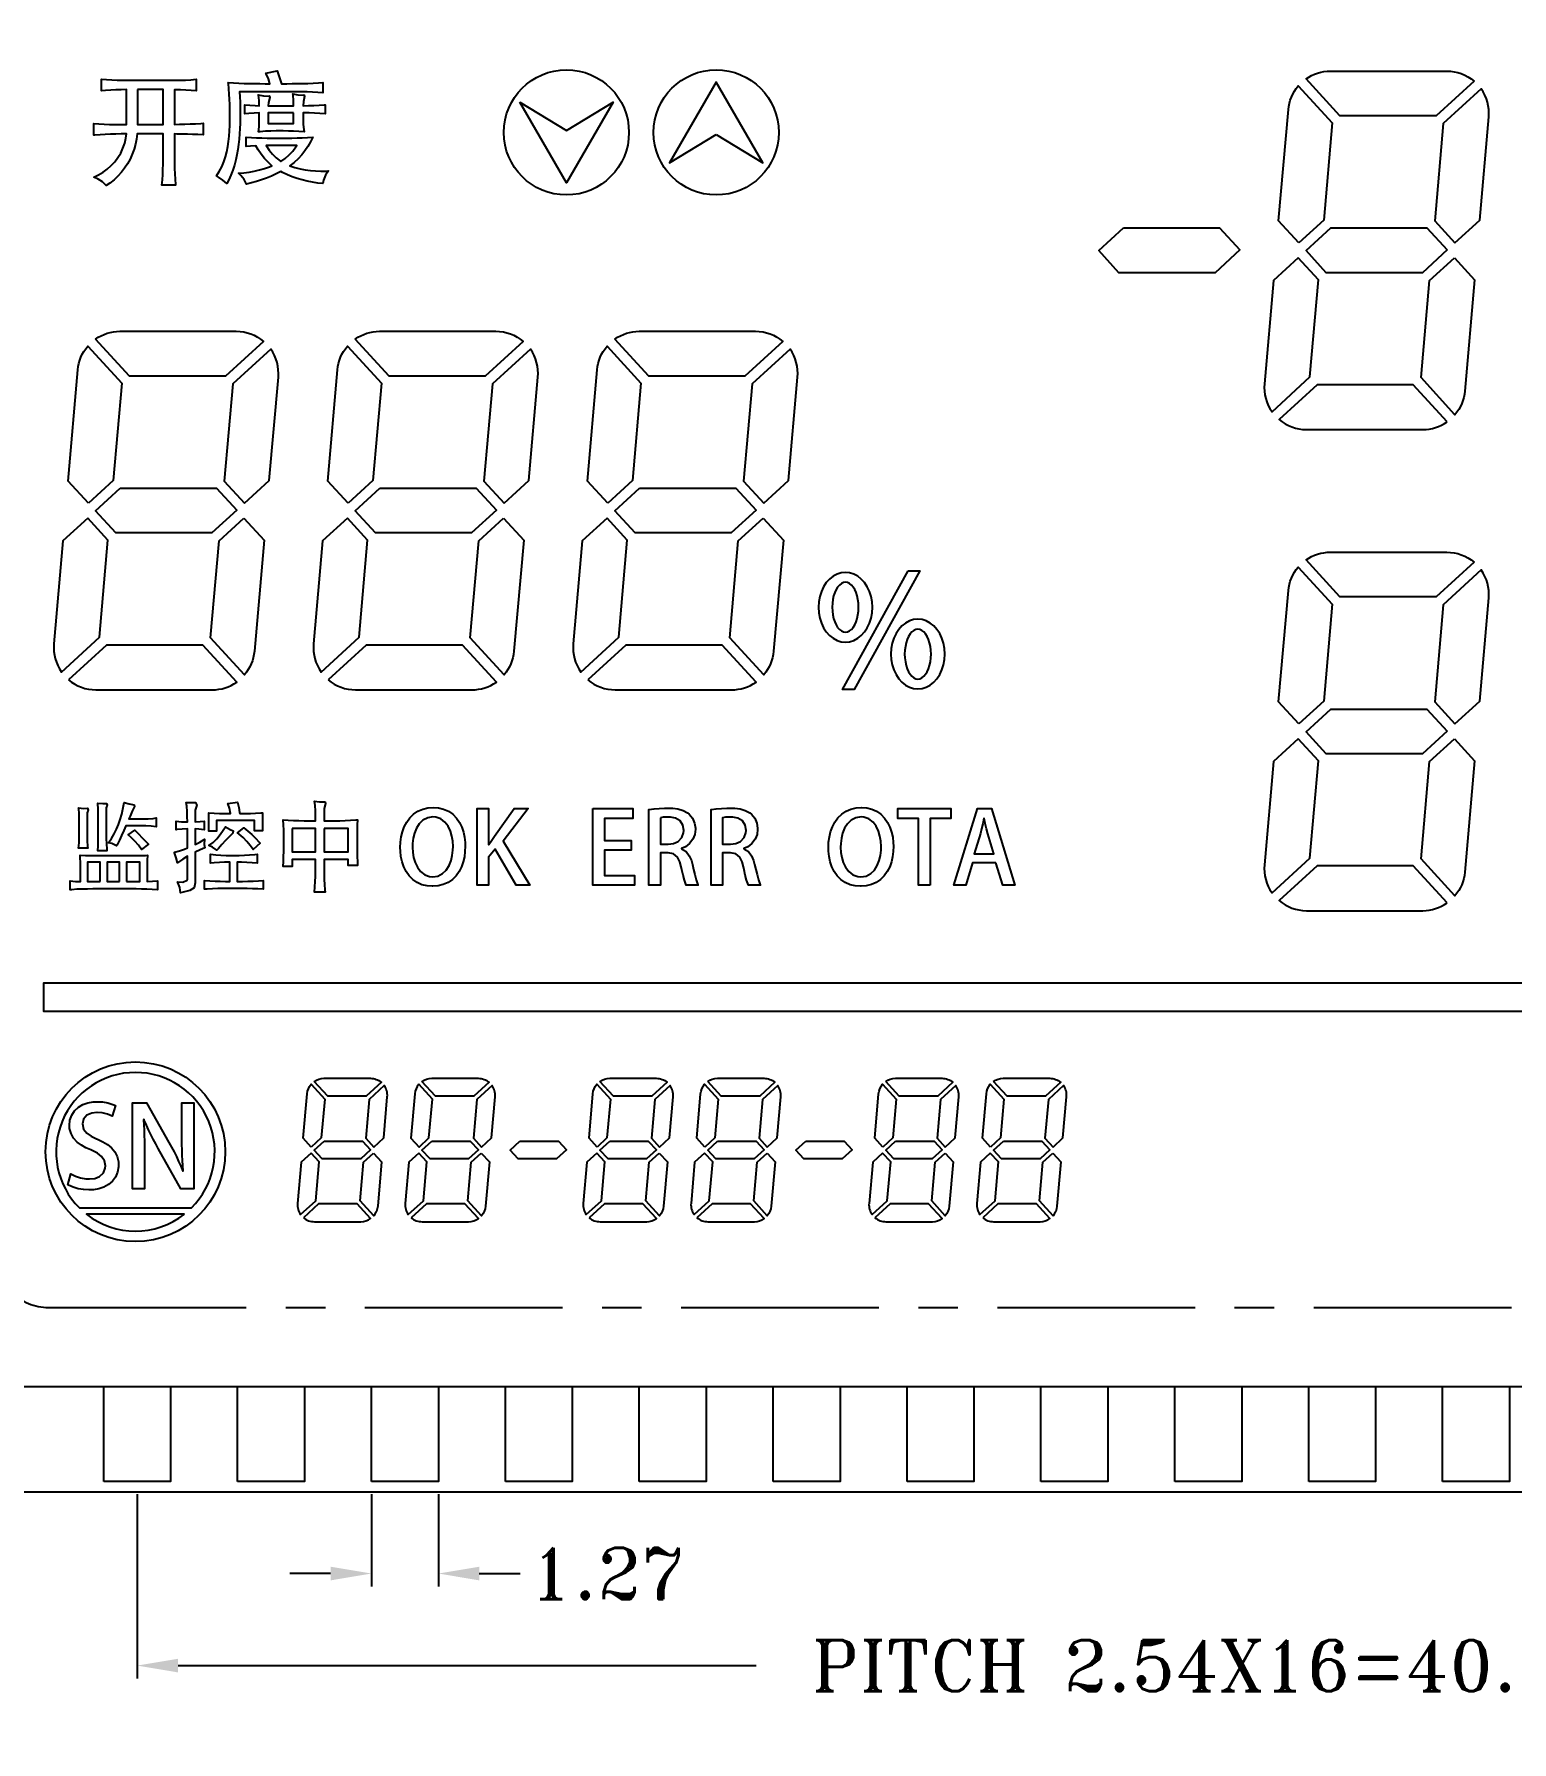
# Model space of a CAD drawing. Header units: inches. Extents: x 782 to 1065, y -130 to 27.
# Drawn here: x 829.41 to 857.44, y -92.11 to -59.71 of the extents above; entities that cross this region are included whole.
import ezdxf

# ---------------------------------------------------------------- set-up
doc = ezdxf.new("R2010")
doc.units = ezdxf.units.IN
doc.header["$LTSCALE"] = 3
doc.header["$MEASUREMENT"] = 0
doc.linetypes.add('CENTER', pattern=[2, 1.25, -0.25, 0.25, -0.25])
doc.layers.add('DIM', color=3, linetype='Continuous', lineweight=13)
doc.styles.get("Standard").update_dxf_attribs({"font": 'romant.shx'})
doc.dimstyles.new('LCDDIM', dxfattribs={"dimtxt": 1.66, "dimasz": 1.328, "dimexe": 0.415, "dimexo": 0.415, "dimgap": 0.332, "dimtad": 0, "dimzin": 0, "dimdsep": 46, "dimtxsty": 'Standard', "dimcen": 1, "dimadec": 0, "dimazin": 0, "dimtfac": 1, "dimtofl": 0, "dimtmove": 0, "dimatfit": 0, "dimfxl": 0, "dimarcsym": 0})

# ---------------------------------------------------------------- blocks, each defined once
blk = doc.blocks.new('*D73')
at = {"layer": 'Defpoints', "color": 0}
for p in [(827.18, -87.367), (831.36, -87.167), (827.18, -90.659)]:
    blk.add_point(p, dxfattribs=at)
at = {"layer": 'DIM', "color": 0, "lineweight": -2}
for p, q in [((831.36, -87.41), (831.36, -90.902)), ((827.18, -87.61), (827.18, -90.902)), ((826.404, -90.659), (825.628, -90.659)), ((832.136, -90.659), (832.912, -90.659))]:
    blk.add_line(p, q, dxfattribs=at)
at = {"layer": 'DIM', "color": 0}
for points in [[(826.404, -90.53), (826.404, -90.789), (827.18, -90.659)], [(832.136, -90.53), (832.136, -90.789), (831.36, -90.659)]]:
    blk.add_solid(points, dxfattribs=at)
at = {"layer": 'DIM', "color": 0, "insert": (821.692, -90.659), "char_height": 0.97, "attachment_point": 5}
blk.add_mtext('4.18%%p0.20', dxfattribs=at)
blk = doc.blocks.new('*D82')
at = {"layer": 'Defpoints', "color": 0}
for p in [(831.36, -87.167), (872, -87.167), (872, -90.659)]:
    blk.add_point(p, dxfattribs=at)
at = {"layer": 'DIM', "color": 0, "lineweight": -2}
for p, q in [((831.36, -87.41), (831.36, -90.902)), ((872, -87.41), (872, -90.902)), ((832.136, -90.659), (843.102, -90.659)), ((871.224, -90.659), (860.257, -90.659))]:
    blk.add_line(p, q, dxfattribs=at)
at = {"layer": 'DIM', "color": 0}
for points in [[(832.136, -90.53), (832.136, -90.789), (831.36, -90.659)], [(871.224, -90.53), (871.224, -90.789), (872, -90.659)]]:
    blk.add_solid(points, dxfattribs=at)
at = {"layer": 'DIM', "color": 0, "insert": (851.68, -90.659), "char_height": 0.97, "attachment_point": 5}
blk.add_mtext('PITCH 2.54X16=40.64', dxfattribs=at)
blk = doc.blocks.new('*D83')
at = {"layer": 'Defpoints', "color": 0}
for p in [(835.805, -87.167), (837.075, -87.167), (837.075, -88.913)]:
    blk.add_point(p, dxfattribs=at)
at = {"layer": 'DIM', "color": 0, "lineweight": -2}
for p, q in [((835.805, -87.41), (835.805, -89.156)), ((837.075, -87.41), (837.075, -89.156)), ((835.029, -88.913), (834.253, -88.913)), ((837.851, -88.913), (838.627, -88.913))]:
    blk.add_line(p, q, dxfattribs=at)
at = {"layer": 'DIM', "color": 0}
for points in [[(835.029, -88.784), (835.029, -89.043), (835.805, -88.913)], [(837.851, -88.784), (837.851, -89.043), (837.075, -88.913)]]:
    blk.add_solid(points, dxfattribs=at)
at = {"layer": 'DIM', "color": 0, "insert": (840.276, -88.913), "char_height": 0.97, "attachment_point": 5}
blk.add_mtext('1.27', dxfattribs=at)

msp = doc.modelspace()

# ---------------------------------------------------------------- linework, layer by layer
msp.add_line((827.18, -85.367), (876.18, -85.367))
for points in [[(827.18, -87.367), (827.18, -48.367), (876.18, -48.367), (876.18, -87.367)], [(831.18, -60.588), (831.28, -60.589), (831.38, -60.59), (831.48, -60.59), (831.58, -60.59), (831.68, -60.59), (831.78, -60.59), (831.88, -60.59), (831.98, -60.589), (832.08, -60.588), (832.18, -60.586), (832.28, -60.584), (832.379, -60.579), (832.479, -60.567), (832.481, -60.567), (832.481, -60.79), (832.382, -60.78), (832.282, -60.774), (832.182, -60.771), (832.082, -60.769), (832.066, -60.768), (832.066, -61.425), (832.166, -61.424), (832.266, -61.422), (832.366, -61.418), (832.466, -61.414), (832.566, -61.408), (832.612, -61.404), (832.612, -61.625), (832.512, -61.62), (832.412, -61.616), (832.312, -61.613), (832.212, -61.611), (832.112, -61.609), (832.066, -61.608), (832.066, -62.163), (832.068, -62.263), (832.073, -62.363), (832.079, -62.463), (832.088, -62.563), (832.09, -62.578), (831.829, -62.578), (831.838, -62.479), (831.845, -62.379), (831.85, -62.279), (831.853, -62.179), (831.853, -62.163), (831.853, -61.606), (831.361, -61.606), (831.35, -61.705), (831.331, -61.803), (831.303, -61.899), (831.267, -61.993), (831.225, -62.083), (831.176, -62.171), (831.121, -62.254), (831.06, -62.333), (830.994, -62.408), (830.921, -62.477), (830.844, -62.54), (830.775, -62.588), (830.705, -62.518), (830.621, -62.463), (830.536, -62.427), (830.626, -62.384), (830.712, -62.333), (830.793, -62.274), (830.868, -62.208), (830.936, -62.135), (830.996, -62.055), (831.048, -61.97), (831.091, -61.879), (831.123, -61.785), (831.145, -61.687), (831.155, -61.606), (831.055, -61.607), (830.955, -61.61), (830.855, -61.613), (830.755, -61.618), (830.655, -61.623), (830.556, -61.63), (830.536, -61.632), (830.536, -61.411), (830.635, -61.418), (830.735, -61.422), (830.835, -61.425), (830.935, -61.427), (831.035, -61.428), (831.135, -61.428), (831.158, -61.428), (831.158, -60.766), (831.058, -60.768), (830.958, -60.77), (830.858, -60.774), (830.758, -60.781), (830.681, -60.79), (830.681, -60.567), (830.781, -60.576), (830.88, -60.581), (830.98, -60.584), (831.08, -60.587)], [(834.048, -60.508), (834.081, -60.602), (834.1, -60.654), (834.2, -60.654), (834.3, -60.653), (834.4, -60.652), (834.5, -60.65), (834.6, -60.648), (834.7, -60.645), (834.8, -60.64), (834.885, -60.633), (834.885, -60.827), (834.785, -60.82), (834.685, -60.814), (834.585, -60.81), (834.485, -60.808), (834.385, -60.807), (834.327, -60.807), (833.303, -60.807), (833.307, -60.906), (833.311, -61.006), (833.313, -61.106), (833.314, -61.206), (833.314, -61.306), (833.312, -61.406), (833.308, -61.506), (833.302, -61.606), (833.294, -61.706), (833.283, -61.805), (833.27, -61.904), (833.252, -62.003), (833.231, -62.101), (833.206, -62.197), (833.176, -62.293), (833.14, -62.386), (833.099, -62.477), (833.061, -62.55), (832.987, -62.482), (832.905, -62.425), (832.864, -62.403), (832.918, -62.319), (832.963, -62.23), (833.001, -62.137), (833.033, -62.042), (833.058, -61.946), (833.077, -61.848), (833.093, -61.749), (833.104, -61.649), (833.112, -61.55), (833.117, -61.45), (833.119, -61.35), (833.12, -61.25), (833.118, -61.15), (833.115, -61.05), (833.111, -60.95), (833.105, -60.85), (833.099, -60.75), (833.091, -60.651), (833.089, -60.633), (833.189, -60.64), (833.289, -60.645), (833.389, -60.648), (833.489, -60.651), (833.589, -60.652), (833.689, -60.653), (833.789, -60.654), (833.877, -60.654), (833.849, -60.559), (833.808, -60.467), (833.801, -60.453), (834.017, -60.412)], [(831.364, -60.766), (831.364, -61.428), (831.853, -61.428), (831.853, -60.766)], [(834.427, -61.559), (834.328, -61.554), (834.228, -61.552), (834.128, -61.551), (834.095, -61.551), (833.995, -61.551), (833.895, -61.553), (833.795, -61.557), (833.696, -61.566), (833.661, -61.57), (833.673, -61.471), (833.677, -61.371), (833.677, -61.34), (833.677, -61.207), (833.577, -61.21), (833.478, -61.217), (833.4, -61.226), (833.4, -61.053), (833.5, -61.064), (833.599, -61.07), (833.677, -61.072), (833.673, -60.972), (833.659, -60.873), (833.657, -60.866), (833.755, -60.884), (833.855, -60.889), (833.87, -60.887), (833.877, -60.918), (833.851, -61.013), (833.848, -61.072), (834.325, -61.072), (834.324, -60.972), (834.317, -60.872), (834.311, -60.844), (834.409, -60.866), (834.508, -60.87), (834.525, -60.868), (834.537, -60.894), (834.514, -60.991), (834.51, -61.072), (834.61, -61.07), (834.71, -61.067), (834.81, -61.062), (834.91, -61.055), (834.925, -61.053), (834.925, -61.226), (834.825, -61.217), (834.726, -61.211), (834.626, -61.207), (834.526, -61.205), (834.51, -61.205), (834.51, -61.326), (834.512, -61.426), (834.52, -61.525), (834.527, -61.57)], [(842.345, -61.615), (843.23, -62.153), (842.345, -60.623), (841.459, -62.153)], [(834.325, -61.205), (833.848, -61.205), (833.848, -61.409), (834.325, -61.409)], [(838.618, -61.003), (839.503, -61.541), (840.389, -61.003), (839.503, -62.533)], [(834, -62.366), (833.909, -62.407), (833.816, -62.444), (833.721, -62.478), (833.626, -62.508), (833.53, -62.535), (833.436, -62.56), (833.388, -62.472), (833.325, -62.394), (833.284, -62.353), (833.384, -62.346), (833.483, -62.332), (833.581, -62.312), (833.678, -62.289), (833.774, -62.261), (833.869, -62.229), (833.917, -62.211), (833.842, -62.144), (833.775, -62.07), (833.713, -61.992), (833.656, -61.91), (833.609, -61.831), (833.509, -61.838), (833.426, -61.846), (833.426, -61.668), (833.526, -61.675), (833.625, -61.68), (833.725, -61.683), (833.825, -61.686), (833.925, -61.687), (834.025, -61.688), (834.093, -61.689), (834.193, -61.688), (834.293, -61.687), (834.393, -61.684), (834.493, -61.681), (834.593, -61.675), (834.693, -61.668), (834.695, -61.668), (834.648, -61.756), (834.598, -61.843), (834.542, -61.926), (834.481, -62.005), (834.413, -62.078), (834.34, -62.146), (834.261, -62.207), (834.258, -62.209), (834.353, -62.241), (834.45, -62.267), (834.548, -62.287), (834.647, -62.301), (834.746, -62.309), (834.846, -62.312), (834.946, -62.312), (834.992, -62.31), (834.935, -62.392), (834.898, -62.485), (834.885, -62.55), (834.785, -62.538), (834.687, -62.523), (834.588, -62.504), (834.491, -62.48), (834.395, -62.452), (834.301, -62.419), (834.209, -62.381), (834.119, -62.337), (834.088, -62.32)], [(833.863, -61.914), (833.926, -61.992), (833.997, -62.062), (834.076, -62.122), (834.085, -62.128), (834.167, -62.07), (834.243, -62.005), (834.311, -61.932), (834.372, -61.853), (834.387, -61.829), (833.81, -61.829)], [(850.071, -63.389), (851.895, -63.389), (852.279, -63.808), (851.809, -64.239), (849.984, -64.239), (849.601, -63.82)], [(856.212, -63.808), (855.742, -64.239), (853.917, -64.239), (853.534, -63.82), (854.004, -63.389), (855.829, -63.389)], [(831.04, -68.326), (832.865, -68.326), (833.249, -68.745), (832.778, -69.176), (830.954, -69.176), (830.57, -68.757)], [(835.966, -68.326), (837.79, -68.326), (838.174, -68.745), (837.704, -69.176), (835.879, -69.176), (835.495, -68.757)], [(840.892, -68.326), (842.716, -68.326), (843.1, -68.745), (842.629, -69.176), (840.805, -69.176), (840.421, -68.757)], [(844.955, -71.213), (845.029, -71.174), (845.097, -71.119), (845.159, -71.052), (845.211, -70.973), (845.253, -70.885), (845.284, -70.789), (845.302, -70.688), (845.309, -70.584), (845.302, -70.481), (845.284, -70.38), (845.253, -70.284), (845.211, -70.196), (845.159, -70.117), (845.097, -70.049), (845.029, -69.995), (844.955, -69.955), (844.876, -69.931), (844.796, -69.923), (844.716, -69.931), (844.638, -69.955), (844.564, -69.995), (844.495, -70.049), (844.434, -70.117), (844.382, -70.196), (844.34, -70.284), (844.309, -70.38), (844.29, -70.481), (844.284, -70.584), (844.29, -70.688), (844.309, -70.789), (844.34, -70.885), (844.382, -70.973), (844.434, -71.052), (844.495, -71.119), (844.564, -71.174), (844.638, -71.213), (844.716, -71.238), (844.796, -71.246), (844.876, -71.238)], [(845.985, -69.894), (846.21, -69.894), (844.964, -72.145), (844.739, -72.145)], [(844.649, -70.967), (844.683, -71.006), (844.719, -71.034), (844.757, -71.052), (844.796, -71.057), (844.835, -71.052), (844.874, -71.034), (844.91, -71.006), (844.943, -70.967), (844.973, -70.919), (844.999, -70.862), (845.019, -70.799), (845.034, -70.731), (845.043, -70.658), (845.046, -70.584), (845.043, -70.51), (845.034, -70.438), (845.019, -70.37), (844.999, -70.306), (844.973, -70.25), (844.943, -70.202), (844.91, -70.163), (844.874, -70.135), (844.835, -70.117), (844.796, -70.111), (844.757, -70.117), (844.719, -70.135), (844.683, -70.163), (844.649, -70.202), (844.619, -70.25), (844.594, -70.306), (844.573, -70.37), (844.558, -70.438), (844.549, -70.51), (844.546, -70.584), (844.549, -70.658), (844.558, -70.731), (844.573, -70.799), (844.594, -70.862), (844.619, -70.919)], [(846.329, -72.102), (846.403, -72.062), (846.472, -72.008), (846.533, -71.941), (846.585, -71.862), (846.627, -71.773), (846.658, -71.677), (846.677, -71.577), (846.683, -71.473), (846.677, -71.37), (846.658, -71.269), (846.627, -71.173), (846.585, -71.084), (846.533, -71.005), (846.472, -70.938), (846.403, -70.884), (846.329, -70.844), (846.251, -70.82), (846.171, -70.812), (846.09, -70.82), (846.012, -70.844), (845.938, -70.884), (845.869, -70.938), (845.808, -71.005), (845.756, -71.084), (845.714, -71.173), (845.683, -71.269), (845.664, -71.37), (845.658, -71.473), (845.664, -71.577), (845.683, -71.677), (845.714, -71.773), (845.756, -71.862), (845.808, -71.941), (845.869, -72.008), (845.938, -72.062), (846.012, -72.102), (846.09, -72.126), (846.171, -72.134), (846.251, -72.126)], [(846.093, -71.023), (846.057, -71.052), (846.024, -71.09), (845.994, -71.139), (845.968, -71.195), (845.948, -71.258), (845.933, -71.327), (845.923, -71.399), (845.92, -71.473), (845.923, -71.547), (845.933, -71.619), (845.948, -71.688), (845.968, -71.751), (845.994, -71.808), (846.024, -71.856), (846.057, -71.895), (846.093, -71.923), (846.131, -71.94), (846.171, -71.946), (846.21, -71.94), (846.248, -71.923), (846.284, -71.895), (846.318, -71.856), (846.348, -71.808), (846.373, -71.751), (846.394, -71.688), (846.409, -71.619), (846.418, -71.547), (846.421, -71.473), (846.418, -71.399), (846.409, -71.327), (846.394, -71.258), (846.373, -71.195), (846.348, -71.139), (846.318, -71.09), (846.284, -71.052), (846.248, -71.023), (846.21, -71.006), (846.171, -71), (846.131, -71.006)], [(856.212, -72.933), (855.742, -73.365), (853.917, -73.365), (853.534, -72.946), (854.004, -72.515), (855.829, -72.515)], [(830.414, -74.485), (830.414, -74.916), (830.414, -75.016), (830.418, -75.115), (830.421, -75.153), (830.248, -75.153), (830.257, -75.053), (830.262, -74.953), (830.262, -74.916), (830.262, -74.604), (830.26, -74.504), (830.251, -74.405), (830.248, -74.389), (830.348, -74.399), (830.419, -74.397), (830.429, -74.433)], [(830.774, -74.391), (830.774, -74.973), (830.777, -75.073), (830.783, -75.172), (830.785, -75.207), (830.611, -75.207), (830.618, -75.108), (830.622, -75.008), (830.622, -74.973), (830.622, -74.511), (830.62, -74.411), (830.613, -74.311), (830.611, -74.298), (830.711, -74.306), (830.78, -74.305), (830.79, -74.34)], [(831.106, -74.821), (831.065, -74.912), (831.022, -75.003), (830.978, -75.092), (830.97, -75.109), (830.879, -75.066), (830.816, -75.052), (830.875, -74.971), (830.925, -74.885), (830.969, -74.795), (831.007, -74.703), (831.04, -74.608), (831.068, -74.512), (831.091, -74.415), (831.109, -74.317), (831.112, -74.289), (831.208, -74.316), (831.3, -74.331), (831.312, -74.365), (831.264, -74.452), (831.225, -74.545), (831.203, -74.599), (831.367, -74.599), (831.467, -74.598), (831.567, -74.595), (831.666, -74.589), (831.723, -74.58), (831.723, -74.749), (831.624, -74.737), (831.524, -74.732), (831.424, -74.73), (831.367, -74.729), (831.146, -74.729)], [(832.212, -74.792), (832.113, -74.802), (832.102, -74.804), (832.102, -74.644), (832.201, -74.653), (832.301, -74.656), (832.312, -74.656), (832.311, -74.556), (832.308, -74.456), (832.3, -74.356), (832.289, -74.287), (832.389, -74.291), (832.464, -74.291), (832.492, -74.34), (832.459, -74.432), (832.458, -74.441), (832.458, -74.656), (832.558, -74.651), (832.629, -74.644), (832.629, -74.804), (832.53, -74.793), (832.458, -74.79), (832.458, -75.087), (832.547, -75.04), (832.632, -74.989), (832.637, -74.986), (832.63, -75.085), (832.645, -75.149), (832.552, -75.187), (832.461, -75.229), (832.458, -75.23), (832.458, -75.812), (832.44, -75.908), (832.356, -75.959), (832.259, -75.983), (832.181, -75.999), (832.167, -75.9), (832.132, -75.807), (832.125, -75.793), (832.224, -75.802), (832.31, -75.763), (832.312, -75.747), (832.312, -75.308), (832.227, -75.361), (832.146, -75.419), (832.126, -75.433), (832.102, -75.336), (832.071, -75.241), (832.066, -75.229), (832.162, -75.202), (832.257, -75.171), (832.312, -75.151), (832.312, -74.788)], [(833.109, -74.398), (833.081, -74.305), (833.261, -74.285), (833.286, -74.382), (833.304, -74.48), (833.307, -74.496), (833.407, -74.495), (833.507, -74.495), (833.607, -74.492), (833.707, -74.487), (833.738, -74.485), (833.738, -74.827), (833.586, -74.827), (833.586, -74.627), (832.866, -74.627), (832.866, -74.832), (832.72, -74.832), (832.72, -74.485), (832.82, -74.491), (832.92, -74.494), (833.02, -74.495), (833.12, -74.496), (833.13, -74.496)], [(835.534, -75.314), (835.538, -75.414), (835.541, -75.485), (835.361, -75.485), (835.361, -75.369), (834.907, -75.369), (834.907, -75.646), (834.909, -75.746), (834.914, -75.846), (834.922, -75.946), (834.926, -75.988), (834.723, -75.988), (834.731, -75.888), (834.738, -75.789), (834.742, -75.689), (834.742, -75.646), (834.742, -75.369), (834.302, -75.369), (834.302, -75.504), (834.127, -75.504), (834.134, -75.405), (834.139, -75.305), (834.14, -75.221), (834.14, -74.811), (834.137, -74.711), (834.127, -74.615), (834.227, -74.625), (834.327, -74.63), (834.426, -74.632), (834.526, -74.634), (834.626, -74.635), (834.726, -74.636), (834.742, -74.636), (834.742, -74.547), (834.741, -74.447), (834.737, -74.347), (834.723, -74.264), (834.822, -74.273), (834.922, -74.276), (834.924, -74.276), (834.93, -74.31), (834.907, -74.405), (834.907, -74.414), (834.907, -74.636), (835.007, -74.636), (835.107, -74.634), (835.207, -74.633), (835.307, -74.63), (835.407, -74.626), (835.507, -74.619), (835.541, -74.615), (835.536, -74.715), (835.532, -74.815), (835.532, -74.849), (835.532, -75.214)], [(837.579, -75.216), (837.567, -75.316), (837.546, -75.413), (837.513, -75.508), (837.469, -75.597), (837.411, -75.678), (837.34, -75.749), (837.257, -75.805), (837.166, -75.845), (837.069, -75.869), (836.969, -75.878), (836.959, -75.878), (836.859, -75.871), (836.762, -75.847), (836.671, -75.806), (836.589, -75.748), (836.519, -75.677), (836.462, -75.595), (836.418, -75.506), (836.386, -75.411), (836.365, -75.313), (836.354, -75.214), (836.351, -75.139), (836.356, -75.039), (836.369, -74.94), (836.392, -74.843), (836.427, -74.749), (836.473, -74.661), (836.532, -74.58), (836.604, -74.511), (836.686, -74.454), (836.778, -74.414), (836.874, -74.39), (836.974, -74.382), (836.978, -74.382), (837.077, -74.389), (837.174, -74.413), (837.265, -74.454), (837.347, -74.511), (837.417, -74.583), (837.474, -74.665), (837.518, -74.755), (837.549, -74.849), (837.57, -74.947), (837.581, -75.046), (837.583, -75.116)], [(838.087, -75.002), (838.138, -74.925), (838.512, -74.405), (838.78, -74.405), (838.303, -75.024), (838.808, -75.857), (838.552, -75.857), (838.149, -75.172), (838.028, -75.324), (838.028, -75.857), (837.81, -75.857), (837.81, -74.405), (838.028, -74.405), (838.028, -75.087), (838.033, -75.087)], [(840.005, -74.405), (840.764, -74.405), (840.764, -74.589), (840.226, -74.589), (840.226, -75.009), (840.734, -75.009), (840.734, -75.191), (840.226, -75.191), (840.226, -75.673), (840.797, -75.673), (840.797, -75.857), (840.005, -75.857)], [(841.689, -75.166), (841.774, -75.218), (841.834, -75.297), (841.873, -75.389), (841.892, -75.462), (841.915, -75.559), (841.939, -75.656), (841.964, -75.753), (841.996, -75.848), (842.001, -75.857), (841.773, -75.857), (841.741, -75.762), (841.716, -75.665), (841.694, -75.568), (841.682, -75.51), (841.656, -75.413), (841.61, -75.325), (841.533, -75.263), (841.436, -75.243), (841.418, -75.242), (841.285, -75.242), (841.285, -75.857), (841.067, -75.857), (841.067, -74.424), (841.166, -74.409), (841.265, -74.399), (841.365, -74.394), (841.42, -74.394), (841.52, -74.397), (841.619, -74.41), (841.715, -74.438), (841.803, -74.485), (841.833, -74.509), (841.897, -74.586), (841.935, -74.678), (841.949, -74.776), (841.949, -74.794), (841.938, -74.893), (841.901, -74.986), (841.841, -75.065), (841.763, -75.127), (841.689, -75.162)], [(842.871, -75.166), (842.956, -75.218), (843.016, -75.297), (843.055, -75.389), (843.074, -75.462), (843.097, -75.559), (843.12, -75.656), (843.146, -75.753), (843.178, -75.848), (843.183, -75.857), (842.955, -75.857), (842.922, -75.762), (842.897, -75.665), (842.876, -75.568), (842.863, -75.51), (842.837, -75.413), (842.792, -75.325), (842.715, -75.263), (842.618, -75.243), (842.599, -75.242), (842.467, -75.242), (842.467, -75.857), (842.248, -75.857), (842.248, -74.424), (842.347, -74.409), (842.447, -74.399), (842.547, -74.394), (842.601, -74.394), (842.701, -74.397), (842.8, -74.41), (842.896, -74.438), (842.984, -74.485), (843.015, -74.509), (843.079, -74.586), (843.117, -74.678), (843.131, -74.776), (843.131, -74.794), (843.119, -74.893), (843.083, -74.986), (843.023, -75.065), (842.944, -75.127), (842.871, -75.162)], [(845.702, -75.216), (845.69, -75.316), (845.668, -75.413), (845.636, -75.508), (845.591, -75.597), (845.533, -75.678), (845.462, -75.749), (845.38, -75.805), (845.288, -75.845), (845.191, -75.869), (845.092, -75.878), (845.081, -75.878), (844.982, -75.871), (844.885, -75.847), (844.794, -75.806), (844.712, -75.748), (844.642, -75.677), (844.585, -75.595), (844.54, -75.506), (844.508, -75.411), (844.487, -75.313), (844.476, -75.214), (844.474, -75.139), (844.478, -75.039), (844.491, -74.94), (844.515, -74.843), (844.549, -74.749), (844.596, -74.661), (844.655, -74.58), (844.726, -74.511), (844.809, -74.454), (844.9, -74.414), (844.997, -74.39), (845.097, -74.382), (845.1, -74.382), (845.2, -74.389), (845.297, -74.413), (845.388, -74.454), (845.47, -74.511), (845.539, -74.583), (845.596, -74.665), (845.64, -74.755), (845.672, -74.849), (845.693, -74.947), (845.703, -75.046), (845.706, -75.116)], [(846.403, -75.857), (846.182, -75.857), (846.182, -74.593), (845.792, -74.593), (845.792, -74.405), (846.796, -74.405), (846.796, -74.593), (846.403, -74.593)], [(847.65, -75.43), (847.205, -75.43), (847.08, -75.857), (846.854, -75.857), (847.299, -74.405), (847.568, -74.405), (848.012, -75.857), (847.781, -75.857)], [(831.386, -74.885), (831.456, -74.956), (831.525, -75.029), (831.574, -75.081), (831.444, -75.178), (831.383, -75.099), (831.317, -75.023), (831.246, -74.953), (831.187, -74.9), (831.315, -74.815)], [(833.176, -74.872), (833.103, -74.939), (833.035, -75.012), (832.967, -75.086), (832.9, -75.16), (832.87, -75.193), (832.791, -75.133), (832.722, -75.105), (832.802, -75.045), (832.873, -74.975), (832.937, -74.898), (832.994, -74.816), (833.035, -74.75), (833.122, -74.8), (833.18, -74.828)], [(833.46, -74.831), (833.535, -74.897), (833.606, -74.967), (833.675, -75.04), (833.692, -75.059), (833.563, -75.181), (833.502, -75.102), (833.438, -75.025), (833.369, -74.953), (833.294, -74.887), (833.265, -74.864), (833.383, -74.768)], [(834.302, -74.779), (834.302, -75.227), (834.742, -75.227), (834.742, -74.779)], [(834.907, -74.779), (834.907, -75.227), (835.361, -75.227), (835.361, -74.779)], [(836.588, -75.234), (836.604, -75.332), (836.633, -75.428), (836.676, -75.518), (836.736, -75.598), (836.815, -75.659), (836.908, -75.692), (836.966, -75.698), (837.065, -75.683), (837.154, -75.638), (837.225, -75.569), (837.278, -75.484), (837.315, -75.391), (837.338, -75.294), (837.349, -75.194), (837.352, -75.124), (837.346, -75.024), (837.33, -74.926), (837.301, -74.83), (837.258, -74.74), (837.198, -74.66), (837.119, -74.599), (837.025, -74.567), (836.97, -74.562), (836.871, -74.577), (836.782, -74.621), (836.711, -74.691), (836.658, -74.775), (836.621, -74.868), (836.597, -74.965), (836.585, -75.064), (836.583, -75.134)], [(841.285, -74.578), (841.285, -75.077), (841.433, -75.077), (841.532, -75.065), (841.623, -75.025), (841.692, -74.954), (841.726, -74.861), (841.729, -74.817), (841.714, -74.718), (841.661, -74.635), (841.575, -74.585), (841.477, -74.566), (841.439, -74.565), (841.339, -74.569)], [(842.714, -75.065), (842.805, -75.025), (842.874, -74.954), (842.908, -74.861), (842.911, -74.817), (842.896, -74.718), (842.842, -74.635), (842.757, -74.585), (842.659, -74.566), (842.62, -74.565), (842.52, -74.569), (842.467, -74.578), (842.467, -75.077), (842.615, -75.077)], [(844.711, -75.234), (844.727, -75.332), (844.755, -75.428), (844.798, -75.518), (844.858, -75.598), (844.937, -75.659), (845.031, -75.692), (845.089, -75.698), (845.188, -75.683), (845.276, -75.638), (845.348, -75.569), (845.401, -75.484), (845.437, -75.391), (845.46, -75.294), (845.472, -75.194), (845.474, -75.124), (845.469, -75.024), (845.452, -74.926), (845.424, -74.83), (845.381, -74.74), (845.321, -74.66), (845.242, -74.599), (845.148, -74.567), (845.092, -74.562), (844.994, -74.577), (844.905, -74.621), (844.833, -74.691), (844.78, -74.775), (844.743, -74.868), (844.72, -74.965), (844.708, -75.064), (844.705, -75.134)], [(847.401, -74.692), (847.379, -74.789), (847.356, -74.879), (847.24, -75.261), (847.613, -75.261), (847.499, -74.882), (847.474, -74.785), (847.45, -74.688), (847.428, -74.594), (847.424, -74.594)], [(830.188, -75.784), (830.284, -75.786), (830.284, -75.43), (830.281, -75.33), (830.277, -75.29), (830.377, -75.292), (830.477, -75.293), (830.577, -75.294), (830.677, -75.295), (830.777, -75.295), (830.877, -75.295), (830.917, -75.295), (831.017, -75.295), (831.117, -75.295), (831.217, -75.294), (831.317, -75.294), (831.417, -75.292), (831.517, -75.291), (831.558, -75.29), (831.551, -75.389), (831.551, -75.43), (831.551, -75.786), (831.651, -75.783), (831.743, -75.772), (831.743, -75.944), (831.643, -75.937), (831.543, -75.932), (831.443, -75.93), (831.343, -75.928), (831.243, -75.927), (831.143, -75.926), (831.043, -75.926), (830.943, -75.926), (830.918, -75.926), (830.818, -75.926), (830.718, -75.926), (830.618, -75.926), (830.518, -75.927), (830.418, -75.929), (830.318, -75.931), (830.218, -75.935), (830.119, -75.942), (830.089, -75.944), (830.089, -75.772)], [(830.658, -75.789), (830.658, -75.419), (830.419, -75.419), (830.419, -75.789)], [(831.023, -75.789), (831.023, -75.419), (830.793, -75.419), (830.793, -75.789)], [(831.159, -75.789), (831.408, -75.789), (831.408, -75.419), (831.159, -75.419)], [(833.648, -75.928), (833.548, -75.923), (833.448, -75.92), (833.348, -75.919), (833.248, -75.918), (833.191, -75.918), (833.091, -75.918), (832.991, -75.919), (832.891, -75.921), (832.791, -75.925), (832.691, -75.931), (832.637, -75.935), (832.637, -75.768), (832.737, -75.774), (832.837, -75.779), (832.936, -75.782), (833.036, -75.784), (833.119, -75.785), (833.119, -75.42), (833.019, -75.422), (832.919, -75.427), (832.82, -75.433), (832.751, -75.44), (832.751, -75.271), (832.85, -75.281), (832.95, -75.288), (833.05, -75.291), (833.15, -75.293), (833.193, -75.293), (833.293, -75.292), (833.393, -75.29), (833.493, -75.284), (833.592, -75.276), (833.639, -75.271), (833.639, -75.44), (833.54, -75.431), (833.44, -75.425), (833.34, -75.422), (833.26, -75.42), (833.26, -75.785), (833.36, -75.784), (833.46, -75.782), (833.56, -75.778), (833.659, -75.774), (833.748, -75.768), (833.748, -75.935)], [(873.78, -77.715), (829.58, -77.715), (829.58, -78.245), (873.78, -78.245)], [(830.795, -80.201), (830.698, -80.177), (830.598, -80.169), (830.597, -80.169), (830.498, -80.181), (830.408, -80.222), (830.344, -80.297), (830.323, -80.386), (830.343, -80.483), (830.405, -80.561), (830.487, -80.617), (830.577, -80.662), (830.621, -80.681), (830.711, -80.725), (830.796, -80.776), (830.874, -80.839), (830.938, -80.916), (830.983, -81.005), (831.004, -81.102), (831.006, -81.202), (830.988, -81.3), (830.949, -81.392), (830.89, -81.473), (830.814, -81.537), (830.726, -81.585), (830.631, -81.616), (830.533, -81.632), (830.44, -81.637), (830.34, -81.631), (830.242, -81.614), (830.146, -81.587), (830.055, -81.545), (830.047, -81.539), (830.102, -81.333), (830.192, -81.377), (830.287, -81.408), (830.385, -81.425), (830.455, -81.429), (830.554, -81.419), (830.647, -81.383), (830.719, -81.315), (830.754, -81.222), (830.757, -81.182), (830.739, -81.085), (830.684, -81.002), (830.605, -80.941), (830.517, -80.894), (830.48, -80.879), (830.389, -80.838), (830.303, -80.788), (830.223, -80.728), (830.155, -80.654), (830.105, -80.568), (830.079, -80.472), (830.075, -80.413), (830.085, -80.314), (830.119, -80.22), (830.174, -80.137), (830.246, -80.069), (830.332, -80.018), (830.427, -79.985), (830.525, -79.967), (830.604, -79.963), (830.703, -79.968), (830.802, -79.985), (830.897, -80.015), (830.946, -80.037), (830.886, -80.241)], [(832.225, -81.176), (832.219, -81.076), (832.215, -80.976), (832.211, -80.877), (832.209, -80.777), (832.208, -80.677), (832.208, -80.587), (832.208, -79.988), (832.435, -79.988), (832.435, -81.614), (832.186, -81.614), (831.76, -80.853), (831.712, -80.765), (831.665, -80.677), (831.62, -80.588), (831.576, -80.498), (831.534, -80.407), (831.495, -80.315), (831.49, -80.303), (831.481, -80.305), (831.487, -80.405), (831.491, -80.505), (831.494, -80.605), (831.496, -80.705), (831.497, -80.805), (831.498, -80.905), (831.498, -81.005), (831.498, -81.614), (831.271, -81.614), (831.271, -79.988), (831.538, -79.988), (831.963, -80.74), (832.012, -80.828), (832.059, -80.916), (832.104, -81.005), (832.147, -81.096), (832.188, -81.187), (832.227, -81.278), (832.233, -81.276)], [(834.906, -80.71), (835.636, -80.71), (835.789, -80.878), (835.601, -81.05), (834.871, -81.05), (834.718, -80.883)], [(836.95, -80.71), (837.68, -80.71), (837.833, -80.878), (837.645, -81.05), (836.916, -81.05), (836.762, -80.883)], [(838.621, -80.71), (839.351, -80.71), (839.504, -80.878), (839.316, -81.05), (838.586, -81.05), (838.433, -80.883)], [(840.327, -80.71), (841.057, -80.71), (841.211, -80.878), (841.022, -81.05), (840.293, -81.05), (840.139, -80.883)], [(842.371, -80.71), (843.101, -80.71), (843.255, -80.878), (843.066, -81.05), (842.337, -81.05), (842.183, -80.883)], [(844.042, -80.71), (844.772, -80.71), (844.925, -80.878), (844.737, -81.05), (844.007, -81.05), (843.854, -80.883)], [(845.748, -80.71), (846.478, -80.71), (846.632, -80.878), (846.443, -81.05), (845.714, -81.05), (845.56, -80.883)], [(847.792, -80.71), (848.522, -80.71), (848.676, -80.878), (848.488, -81.05), (847.758, -81.05), (847.604, -80.883)], [(830.725, -87.167), (830.725, -85.367), (831.995, -85.367), (831.995, -87.167)], [(833.265, -87.167), (833.265, -85.367), (834.535, -85.367), (834.535, -87.167)], [(835.805, -87.167), (835.805, -85.367), (837.075, -85.367), (837.075, -87.167)], [(838.345, -87.167), (838.345, -85.367), (839.615, -85.367), (839.615, -87.167)], [(840.885, -87.167), (840.885, -85.367), (842.155, -85.367), (842.155, -87.167)], [(843.425, -87.167), (843.425, -85.367), (844.695, -85.367), (844.695, -87.167)], [(845.965, -87.167), (845.965, -85.367), (847.235, -85.367), (847.235, -87.167)], [(848.505, -87.167), (848.505, -85.367), (849.775, -85.367), (849.775, -87.167)], [(851.045, -87.167), (851.045, -85.367), (852.315, -85.367), (852.315, -87.167)], [(853.585, -87.167), (853.585, -85.367), (854.855, -85.367), (854.855, -87.167)], [(856.125, -87.167), (856.125, -85.367), (857.395, -85.367), (857.395, -87.167)]]:
    msp.add_lwpolyline(points, close=True)
at = {"linetype": 'CENTER'}
msp.add_lwpolyline([(829.68, -83.867), (873.68, -83.867, 0.414214), (874.68, -82.867), (874.68, -52.867, 0.414214), (873.68, -51.867), (829.68, -51.867, 0.414214), (828.68, -52.867), (828.68, -82.867, 0.414214)], format="xyb", close=True, dxfattribs=at)
for points in [[(856.722, -60.604), (856.002, -61.264), (854.178, -61.264), (853.534, -60.561, -0.155341), (853.996, -60.414), (856.205, -60.414, -0.177764)], [(853.399, -63.673), (853.015, -63.254), (853.199, -61.145, -0.155341), (853.386, -60.697), (854.03, -61.399), (853.869, -63.242)], [(856.36, -63.673), (856.83, -63.242), (857.002, -61.284, 0.177764), (856.857, -60.752), (856.137, -61.412), (855.976, -63.254)], [(853.386, -63.956), (852.916, -64.387), (852.744, -66.345, 0.177764), (852.889, -66.877), (853.609, -66.217), (853.77, -64.374)], [(856.348, -63.956), (856.731, -64.374), (856.547, -66.484, -0.155341), (856.36, -66.932), (855.716, -66.229), (855.877, -64.387)], [(830.57, -65.498, -0.155341), (831.032, -65.351), (833.241, -65.351, -0.177764), (833.758, -65.541), (833.038, -66.201), (831.214, -66.201)], [(835.496, -65.498, -0.155341), (835.958, -65.351), (838.166, -65.351, -0.177764), (838.684, -65.541), (837.964, -66.201), (836.139, -66.201)], [(840.421, -65.498, -0.155341), (840.884, -65.351), (843.092, -65.351, -0.177764), (843.61, -65.541), (842.889, -66.201), (841.065, -66.201)], [(830.435, -68.609), (830.051, -68.191), (830.235, -66.081, -0.155341), (830.422, -65.633), (831.066, -66.336), (830.905, -68.178)], [(833.396, -68.609), (833.867, -68.178), (834.038, -66.22, 0.177764), (833.894, -65.688), (833.173, -66.348), (833.012, -68.191)], [(835.36, -68.609), (834.977, -68.191), (835.161, -66.081, -0.155341), (835.348, -65.633), (835.992, -66.336), (835.831, -68.178)], [(838.322, -68.609), (838.792, -68.178), (838.963, -66.22, 0.177764), (838.819, -65.688), (838.099, -66.348), (837.938, -68.191)], [(840.286, -68.609), (839.902, -68.191), (840.087, -66.081, -0.155341), (840.274, -65.633), (840.918, -66.336), (840.756, -68.178)], [(843.247, -68.609), (843.718, -68.178), (843.889, -66.22, 0.177764), (843.745, -65.688), (843.025, -66.348), (842.863, -68.191)], [(856.212, -67.067), (855.568, -66.364), (853.744, -66.364), (853.024, -67.024, 0.177764), (853.541, -67.214), (855.75, -67.214, 0.155341)], [(830.422, -68.892), (829.952, -69.323), (829.781, -71.281, 0.177764), (829.925, -71.813), (830.645, -71.153), (830.806, -69.311)], [(833.384, -68.892), (833.767, -69.311), (833.583, -71.42, -0.155341), (833.396, -71.868), (832.752, -71.166), (832.913, -69.323)], [(835.348, -68.892), (834.877, -69.323), (834.706, -71.281, 0.177764), (834.85, -71.813), (835.571, -71.153), (835.732, -69.311)], [(838.309, -68.892), (838.693, -69.311), (838.508, -71.42, -0.155341), (838.321, -71.868), (837.678, -71.166), (837.839, -69.323)], [(840.274, -68.892), (839.803, -69.323), (839.632, -71.281, 0.177764), (839.776, -71.813), (840.496, -71.153), (840.657, -69.311)], [(843.235, -68.892), (843.619, -69.311), (843.434, -71.42, -0.155341), (843.247, -71.868), (842.603, -71.166), (842.764, -69.323)], [(856.722, -69.73), (856.002, -70.39), (854.178, -70.39), (853.534, -69.687, -0.155341), (853.996, -69.54), (856.205, -69.54, -0.177764)], [(853.399, -72.798), (853.015, -72.379), (853.199, -70.27, -0.155341), (853.386, -69.822), (854.03, -70.525), (853.869, -72.367)], [(856.36, -72.798), (856.83, -72.367), (857.002, -70.409, 0.177764), (856.857, -69.877), (856.137, -70.537), (855.976, -72.379)], [(830.06, -71.961, 0.177764), (830.578, -72.151), (832.786, -72.151, 0.155341), (833.248, -72.003), (832.604, -71.301), (830.78, -71.301)], [(834.985, -71.961, 0.177764), (835.503, -72.151), (837.712, -72.151, 0.155341), (838.174, -72.003), (837.53, -71.301), (835.706, -71.301)], [(839.911, -71.961, 0.177764), (840.429, -72.151), (842.637, -72.151, 0.155341), (843.1, -72.003), (842.456, -71.301), (840.631, -71.301)], [(853.386, -73.081), (852.916, -73.512), (852.744, -75.47, 0.177764), (852.889, -76.002), (853.609, -75.342), (853.77, -73.5)], [(856.348, -73.081), (856.731, -73.5), (856.547, -75.609, -0.155341), (856.36, -76.057), (855.716, -75.354), (855.877, -73.512)], [(856.212, -76.192), (855.568, -75.49), (853.744, -75.49), (853.024, -76.149, 0.177764), (853.541, -76.34), (855.75, -76.34, 0.155341)], [(832.391, -81.978, 2.414926), (830.263, -81.978)], [(834.664, -80.824), (834.51, -80.656), (834.584, -79.813, -0.155341), (834.659, -79.633), (834.917, -79.914), (834.852, -80.651)], [(834.718, -79.579, -0.155341), (834.903, -79.52), (835.786, -79.52, -0.177764), (835.993, -79.596), (835.705, -79.86), (834.976, -79.86)], [(835.848, -80.824), (836.037, -80.651), (836.105, -79.868, 0.177764), (836.047, -79.655), (835.759, -79.919), (835.695, -80.656)], [(836.703, -79.633, 0.155341), (836.628, -79.813), (836.554, -80.656), (836.708, -80.824), (836.896, -80.651), (836.961, -79.914)], [(836.762, -79.579, -0.155341), (836.947, -79.52), (837.83, -79.52, -0.177764), (838.037, -79.596), (837.749, -79.86), (837.02, -79.86)], [(837.892, -80.824), (838.081, -80.651), (838.149, -79.868, 0.177764), (838.092, -79.655), (837.803, -79.919), (837.739, -80.656)], [(840.085, -80.824), (839.932, -80.656), (840.005, -79.813, -0.155341), (840.08, -79.633), (840.338, -79.914), (840.273, -80.651)], [(840.139, -79.579, -0.155341), (840.324, -79.52), (841.207, -79.52, -0.177764), (841.415, -79.596), (841.126, -79.86), (840.397, -79.86)], [(841.27, -80.824), (841.458, -80.651), (841.526, -79.868, 0.177764), (841.469, -79.655), (841.181, -79.919), (841.116, -80.656)], [(842.129, -80.824), (841.976, -80.656), (842.049, -79.813, -0.155341), (842.124, -79.633), (842.382, -79.914), (842.317, -80.651)], [(842.183, -79.579, -0.155341), (842.368, -79.52), (843.252, -79.52, -0.177764), (843.459, -79.596), (843.17, -79.86), (842.441, -79.86)], [(843.314, -80.824), (843.502, -80.651), (843.57, -79.868, 0.177764), (843.513, -79.655), (843.225, -79.919), (843.16, -80.656)], [(845.506, -80.824), (845.353, -80.656), (845.426, -79.813, -0.155341), (845.501, -79.633), (845.759, -79.914), (845.694, -80.651)], [(845.56, -79.579, -0.155341), (845.745, -79.52), (846.629, -79.52, -0.177764), (846.836, -79.596), (846.548, -79.86), (845.818, -79.86)], [(846.691, -80.824), (846.879, -80.651), (846.947, -79.868, 0.177764), (846.89, -79.655), (846.602, -79.919), (846.537, -80.656)], [(847.55, -80.824), (847.397, -80.656), (847.471, -79.813, -0.155341), (847.545, -79.633), (847.803, -79.914), (847.738, -80.651)], [(847.604, -79.579, -0.155341), (847.789, -79.52), (848.673, -79.52, -0.177764), (848.88, -79.596), (848.592, -79.86), (847.862, -79.86)], [(848.735, -80.824), (848.923, -80.651), (848.991, -79.868, 0.177764), (848.934, -79.655), (848.646, -79.919), (848.581, -80.656)], [(834.659, -80.937), (834.471, -81.109), (834.402, -81.893, 0.177764), (834.46, -82.105), (834.748, -81.841), (834.812, -81.104)], [(835.843, -80.937), (835.997, -81.104), (835.923, -81.948, -0.155341), (835.848, -82.127), (835.591, -81.846), (835.655, -81.109)], [(836.703, -80.937), (836.515, -81.109), (836.446, -81.893, 0.177764), (836.504, -82.105), (836.792, -81.841), (836.857, -81.104)], [(837.888, -80.937), (838.041, -81.104), (837.967, -81.948, -0.155341), (837.892, -82.127), (837.635, -81.846), (837.699, -81.109)], [(840.08, -80.937), (839.892, -81.109), (839.823, -81.893, 0.177764), (839.881, -82.105), (840.169, -81.841), (840.234, -81.104)], [(841.265, -80.937), (841.418, -81.104), (841.344, -81.948, -0.155341), (841.27, -82.127), (841.012, -81.846), (841.076, -81.109)], [(842.124, -80.937), (841.936, -81.109), (841.867, -81.893, 0.177764), (841.925, -82.105), (842.213, -81.841), (842.278, -81.104)], [(843.309, -80.937), (843.462, -81.104), (843.388, -81.948, -0.155341), (843.314, -82.127), (843.056, -81.846), (843.12, -81.109)], [(845.501, -80.937), (845.313, -81.109), (845.244, -81.893, 0.177764), (845.302, -82.105), (845.59, -81.841), (845.655, -81.104)], [(846.686, -80.937), (846.839, -81.104), (846.765, -81.948, -0.155341), (846.691, -82.127), (846.433, -81.846), (846.498, -81.109)], [(847.545, -80.937), (847.357, -81.109), (847.289, -81.893, 0.177764), (847.346, -82.105), (847.634, -81.841), (847.699, -81.104)], [(848.73, -80.937), (848.883, -81.104), (848.809, -81.948, -0.155341), (848.735, -82.127), (848.477, -81.846), (848.542, -81.109)], [(834.514, -82.164, 0.177764), (834.721, -82.24), (835.604, -82.24, 0.155341), (835.789, -82.182), (835.532, -81.9), (834.802, -81.9)], [(836.558, -82.164, 0.177764), (836.765, -82.24), (837.648, -82.24, 0.155341), (837.833, -82.182), (837.576, -81.9), (836.846, -81.9)], [(839.935, -82.164, 0.177764), (840.142, -82.24), (841.026, -82.24, 0.155341), (841.211, -82.182), (840.953, -81.9), (840.223, -81.9)], [(841.979, -82.164, 0.177764), (842.186, -82.24), (843.07, -82.24, 0.155341), (843.255, -82.182), (842.997, -81.9), (842.267, -81.9)], [(845.356, -82.164, 0.177764), (845.563, -82.24), (846.447, -82.24, 0.155341), (846.632, -82.182), (846.374, -81.9), (845.644, -81.9)], [(847.4, -82.164, 0.177764), (847.607, -82.24), (848.491, -82.24, 0.155341), (848.676, -82.182), (848.418, -81.9), (847.688, -81.9)], [(832.255, -82.098), (830.398, -82.098, 0.345259)]]:
    msp.add_lwpolyline(points, format="xyb", close=True)
for centre, radius in [((839.503, -61.578), 1.187), ((842.345, -61.578), 1.187), ((831.327, -80.913), 1.705)]:
    msp.add_circle(centre, radius)

# ---------------------------------------------------------------- dimensions: what is measured, and where the dimension line sits
at = {"layer": 'DIM'}
for base, p2, text, picture, middle in [((827.18, -90.659), (827.18, -87.367), '<>%%p0.20', '*D73', (821.692, -90.659)), ((872, -90.659), (872, -87.167), 'PITCH 2.54X16=<>', '*D82', (851.68, -90.659))]:
    dim = msp.add_linear_dim(base=base, p1=(831.36, -87.167), p2=p2, text=text, dimstyle='LCDDIM', override={"dimtxt": 0.97, "dimasz": 0.776, "dimexe": 0.2425, "dimexo": 0.2425, "dimgap": 0.194}, dxfattribs=at)
    dim.commit()
    dim.dimension.update_dxf_attribs({"geometry": picture, "text_midpoint": middle})
dim = msp.add_linear_dim(base=(837.075, -88.913), p1=(835.805, -87.167), p2=(837.075, -87.167), dimstyle='LCDDIM', override={"dimtxt": 0.97, "dimasz": 0.776, "dimexe": 0.2425, "dimexo": 0.2425, "dimgap": 0.194}, dxfattribs=at)
dim.commit()
dim.dimension.update_dxf_attribs({"geometry": '*D83', "text_midpoint": (840.276, -88.913)})

doc.saveas('drawing.dxf')
